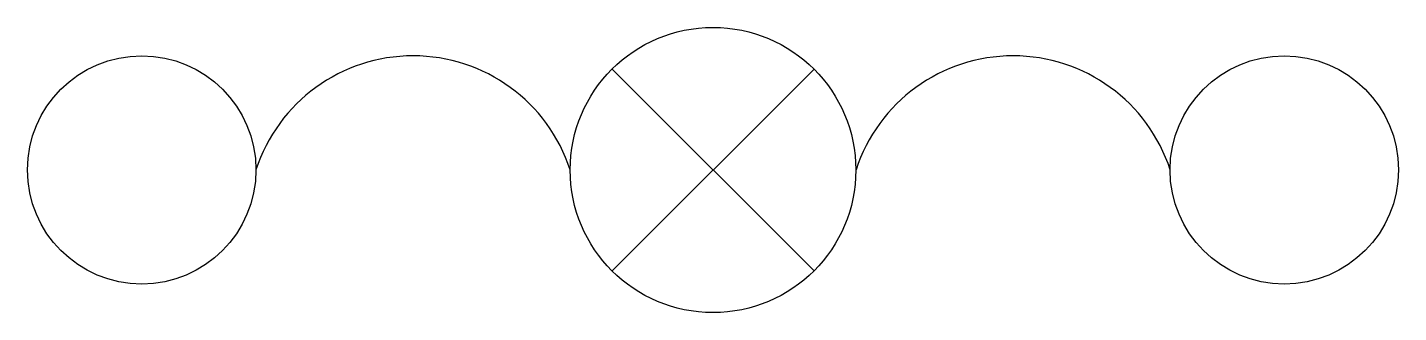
# Model space of a CAD drawing. Header units: millimetres. Extents: x -4.8 to 4.8, y -1 to 1.
import ezdxf

# ---------------------------------------------------------------- set-up
doc = ezdxf.new("R2010")
doc.units = ezdxf.units.MM
doc.layers.add('jidou1', color=3, linetype='Continuous')
doc.layers.add('KEISO', color=7, linetype='Continuous')

# ---------------------------------------------------------------- blocks, each defined once
blk = doc.blocks.new('PE5')
at = {"layer": 'KEISO', "color": 3}
for p, q in [((-0.7068, -0.7068), (0.7068, 0.7068)), ((0.7068, -0.7068), (-0.7068, 0.7068))]:
    blk.add_line(p, q, dxfattribs=at)
for centre, radius in [((-0.0006, -0.0006), 1), ((-4, 0), 0.8), ((3.9988, 0), 0.8)]:
    blk.add_circle(centre, radius, dxfattribs=at)
for centre in [(-2.1003, -0.3559), (2.1003, -0.3559)]:
    blk.add_arc(centre, 1.1559, 17.93266, 162.06734, dxfattribs=at)

msp = doc.modelspace()

# ---------------------------------------------------------------- block references
at = {"layer": 'jidou1', "color": 3, "linetype": 'Continuous'}
msp.add_blockref('PE5', (0, 0), dxfattribs=at)

doc.saveas('drawing.dxf')
